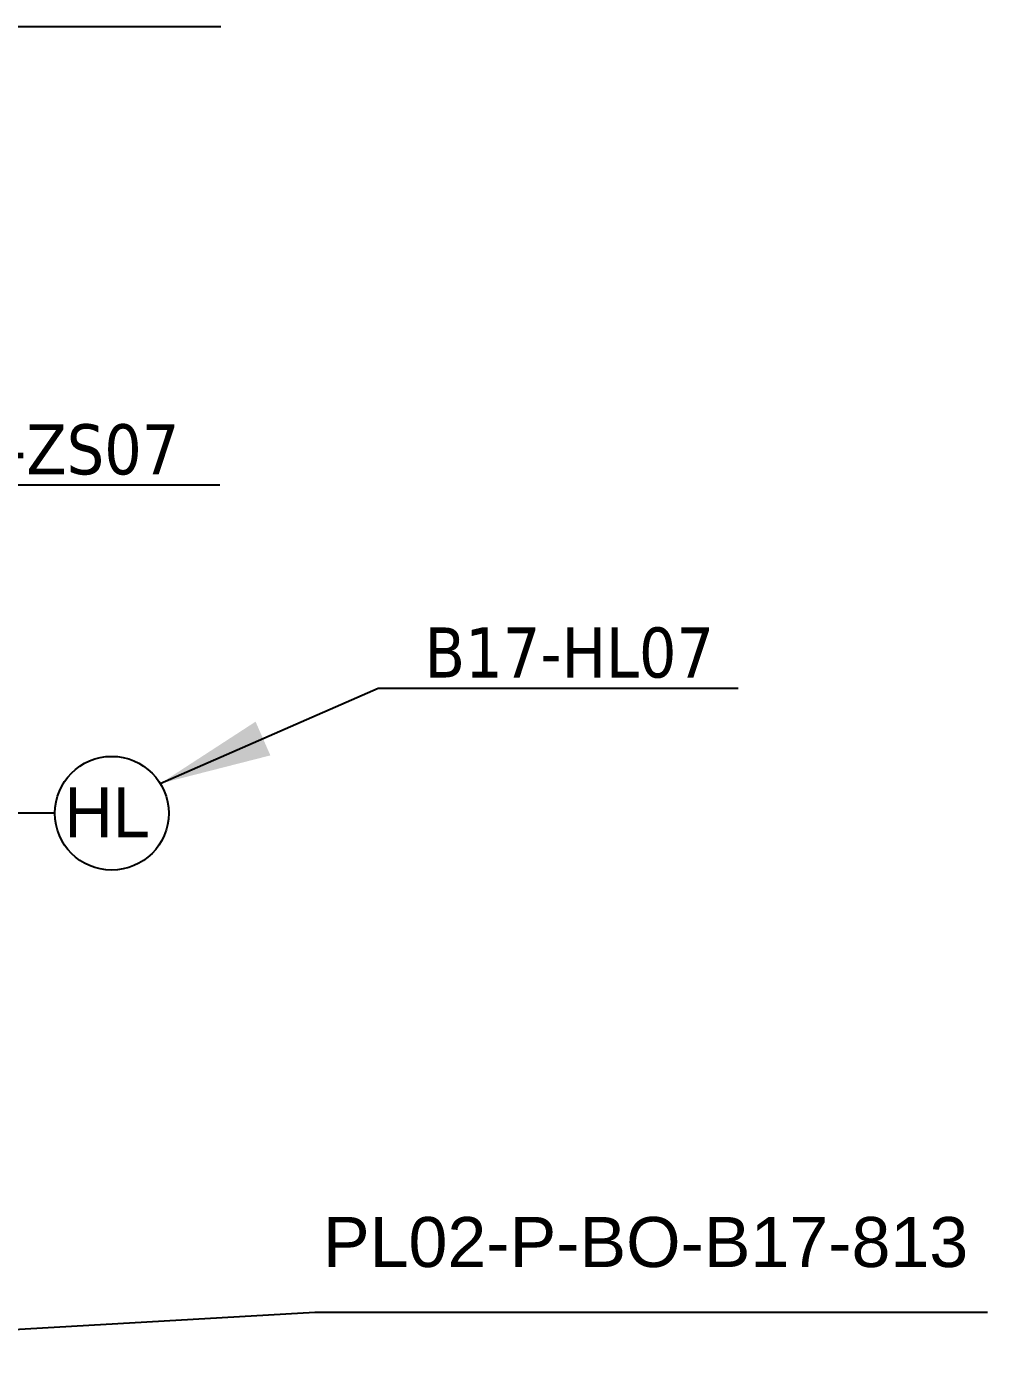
# Model space of a CAD drawing. Header units: millimetres. Extents: x -6314 to 11113, y -129 to 3675.
# Drawn here: x 2035.4 to 2249.6, y 998.1 to 1295.2 of the extents above; entities that cross this region are included whole.
import ezdxf

# ---------------------------------------------------------------- set-up
doc = ezdxf.new("R2010")
doc.units = ezdxf.units.MM
doc.dimstyles.new('ISO-25', dxfattribs={"dimtxt": 2.5, "dimasz": 2.5, "dimexe": 1.25, "dimexo": 0.625, "dimtad": 1, "dimtxsty": 'Standard', "dimcen": 2.5, "dimadec": 0, "dimazin": 0, "dimtfac": 1, "dimtmove": 0, "dimatfit": 3, "dimfxl": 1, "dimarcsym": 0})

msp = doc.modelspace()

# ---------------------------------------------------------------- linework, layer by layer
msp.add_line((2041.66, 1119.7), (2021.68, 1119.7))
msp.add_circle((2054.35, 1119.7), 12.69)

# ---------------------------------------------------------------- texts
for s, insert, char_height, width, attachment_point in [('{\\fTahoma|b0|i0|c0|p34;B17-ZS07}', (2004.73, 1206.49), 11.1664, 777.1843, 1), ('{\\fTahoma|b0|i0|c0|p34;B17-HL07}', (2188.69, 1161.15), 11.1664, 777.1843, 3), ('HL', (2062.86, 1125.49), 11.166, 777.1843, 3), ('{\\fArial|b0|i0|c0|p34;PL02-P-BO-B17-813}', (2101.46, 1029.61), 11.1664, 635.627, 1)]:
    msp.add_mtext(s, dxfattribs=dict(insert=insert, char_height=char_height, width=width, attachment_point=attachment_point))

# ---------------------------------------------------------------- leaders
at = {"linetype": 'Continuous', "lineweight": -3}
for points in [[(1879.38, 1284.53), (1984.98, 1295.21), (2078.69, 1295.21)], [(1948.72, 1226.12), (1999.37, 1192.99), (2078.45, 1192.99)], [(2065.18, 1126.33), (2113.78, 1147.64), (2194.05, 1147.64)], [(1967.31, 1000.73), (2099.63, 1008.36), (2249.65, 1008.36)]]:
    msp.add_leader(points, dimstyle='ISO-25', override={"dimscale": 10, "dimtad": 0}, dxfattribs=at)

doc.saveas('drawing.dxf')
